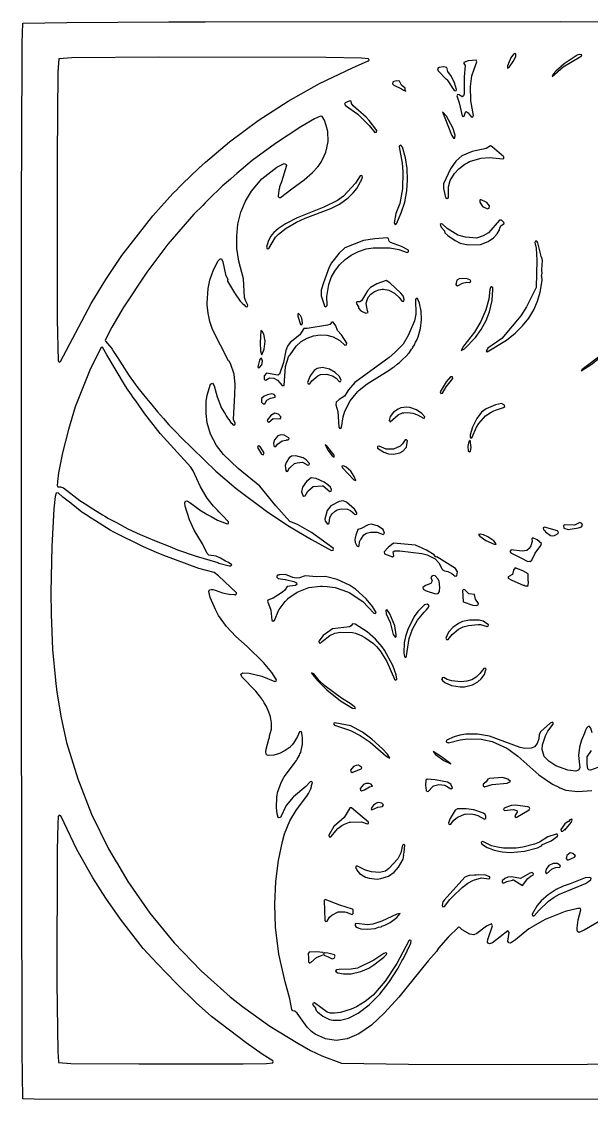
# Model space of a CAD drawing. Header units: millimetres. Extents: x 0 to 300, y 0 to 300.
# Drawn here: x 0.4 to 158.6, y 0.4 to 299.7 of the extents above; entities that cross this region are included whole.
import ezdxf

# ---------------------------------------------------------------- set-up
doc = ezdxf.new("R2010")
doc.units = ezdxf.units.MM
doc.layers.add('CUT', color=7, linetype='CONTINUOUS')

msp = doc.modelspace()

# ---------------------------------------------------------------- linework, layer by layer
at = {"layer": 'CUT'}
for points in [[(247.7304, 0.3552), (3.815, 0.4736), (0.7369, 0.5342), (0.6806, 0.6019), (0.5327, 13.558), (0.3552, 115.8889), (0.3552, 247.7286), (0.4955, 289.6119), (0.5619, 293.7318), (0.7379, 299.2527), (12.8946, 299.4795), (41.2768, 299.5821), (48.7066, 299.609), (48.7199, 299.609), (51.3177, 299.6184), (149.9997, 299.704), (252.3758, 299.6152)], [(161.8021, 50.4652), (156.5762, 47.3776), (155.0867, 46.6777), (155.0841, 46.6779), (155.0837, 46.678), (155.0831, 46.678), (155.081, 46.6782), (154.6849, 46.9992), (154.6823, 47.0146), (154.6782, 47.039), (154.6646, 47.1193), (154.6386, 47.2738), (154.585, 48.034), (154.8862, 50.2752), (155.603, 53.0209), (155.497, 53.3376), (155.223, 53.457), (155.0578, 53.4176), (155.0392, 53.4249), (154.7984, 53.3556), (151.2666, 52.5115), (145.7299, 50.3599), (145.1096, 50.0005), (142.2686, 48.3638), (142.2248, 48.3289), (141.1409, 47.7009), (137.4597, 44.6752), (136.069, 43.778), (135.5882, 43.8394), (135.3806, 44.2709), (135.7656, 46.7614), (135.3695, 47.1529), (131.0625, 43.843), (130.2844, 43.5392), (129.8505, 43.7106), (129.7241, 44.0434), (129.8443, 44.757), (131.0552, 48.5908), (130.7987, 49.0863), (129.4254, 48.522), (126.7784, 46.4829), (125.9172, 46.0529), (124.8517, 46.2164), (122.6607, 47.4164), (121.9993, 48.1416), (121.6693, 48.1689), (118.783, 45.4117), (116.1244, 42.4038), (115.5936, 41.4847), (113.1988, 38.8823), (105.1329, 28.7128), (101.1474, 24.373), (97.4693, 20.9896), (93.9858, 18.5841), (90.7546, 17.1776), (87.6792, 16.6935), (84.7435, 17.1675), (81.8497, 18.5278), (80.832, 19.269), (79.6707, 20.4307), (76.8412, 24.2927), (76.2056, 24.8844), (75.6791, 24.9895), (75.4005, 25.3446), (74.8575, 28.3328), (73.5257, 33.0093), (71.7776, 40.712), (70.8552, 48.2405), (70.6481, 54.6302), (70.9144, 60.92), (71.6558, 66.71), (72.7593, 71.9575), (73.386, 74.1325), (74.824, 77.7479), (76.7168, 80.8236), (79.8009, 84.9783), (79.8548, 85.0809), (80.0209, 85.3044), (80.1973, 85.7335), (80.6466, 86.5892), (80.81, 87.2235), (80.8401, 87.2969), (80.8807, 87.498), (81.0963, 88.3353), (80.864, 88.6209), (80.4668, 88.5625), (79.2756, 87.2975), (75.8548, 84.3779), (75.8409, 84.3614), (75.6679, 84.219), (75.3142, 83.7341), (73.8334, 81.9706), (72.2073, 78.6915), (71.8617, 78.5212), (71.5705, 78.6984), (71.2736, 79.6358), (71.1215, 81.3413), (71.2398, 84.4196), (71.5191, 85.9069), (72.4963, 88.5421), (73.1911, 89.7965), (73.2776, 89.9355), (73.2847, 89.947), (73.2854, 89.9481), (73.2854, 89.9482), (76.6718, 94.4901), (76.853, 94.8302), (76.9069, 94.9003), (77.5389, 95.9998), (77.6437, 96.3141), (77.8451, 96.6923), (77.9774, 97.3155), (78.0163, 97.432), (78.0532, 97.6726), (78.3442, 99.0431), (78.3069, 99.8295), (78.3404, 100.85), (78.2328, 101.3932), (78.2015, 102.0559), (77.9772, 102.5234), (77.4935, 102.4695), (76.9571, 101.1457), (75.8921, 99.3353), (75.4459, 98.8183), (75.3471, 98.7039), (75.2358, 98.5748), (75.044, 98.3527), (74.9254, 98.2258), (74.7182, 98.0654), (74.7084, 98.0578), (74.7008, 98.0519), (74.6749, 98.0319), (73.5566, 97.2368), (71.9548, 96.4475), (70.3944, 95.9352), (68.7931, 95.8368), (68.3425, 96.081), (68.1618, 96.7672), (68.2525, 97.6123), (68.9649, 100.3653), (69.1435, 100.8867), (69.2101, 101.3131), (69.7043, 103.2227), (69.7876, 104.9626), (69.4969, 106.6271), (69.2959, 107.1295), (69.2878, 107.192), (68.9901, 107.8941), (68.3397, 109.52), (67.7106, 110.5456), (67.3885, 111.0861), (67.3777, 111.0884), (67.0818, 111.5708), (65.3957, 113.7012), (61.5362, 117.7661), (61.2109, 118.4604), (61.803, 118.8051), (63.5331, 118.7719), (63.577, 118.7625), (67.0827, 117.9065), (70.6506, 116.4116), (71.029, 116.5311), (71.1062, 116.9202), (69.7965, 118.8931), (67.5004, 121.6588), (62.9988, 126.1014), (59.8117, 128.9032), (57.2189, 131.7371), (55.0612, 134.7816), (54.1512, 136.4178), (52.7268, 139.7416), (52.357, 141.4656), (52.5441, 141.9195), (53.006, 142.0192), (53.4617, 141.949), (54.09, 141.7753), (56.1636, 141.0603), (58.0305, 140.646), (59.529, 140.5422), (59.5488, 140.5399), (59.5497, 140.5407), (59.7488, 140.5269), (60.0279, 140.7579), (60.0149, 141.0862), (55.0478, 145.8005), (53.8082, 146.6987), (49.5898, 147.792), (39.8558, 151.4355), (37.7943, 152.2694), (34.181, 153.8085), (25.9975, 157.9139), (24.9351, 158.4951), (20.8569, 161.0344), (19.6753, 161.7936), (19.1896, 162.1057), (18.7485, 162.3891), (17.1123, 163.4406), (17.0706, 163.472), (14.1135, 165.8372), (14.09, 165.856), (14.0094, 165.9205), (11.8582, 167.6411), (10.4944, 168.7964), (10.0062, 168.6944), (9.7186, 167.7796), (9.3564, 164.4178), (8.7655, 153.9546), (8.4994, 141.242), (8.5291, 135.1112), (8.9426, 125.3348), (9.793, 116.8102), (9.7986, 116.7431), (9.8013, 116.7266), (10.1261, 113.4714), (11.3087, 106.3482), (12.8698, 99.485), (15.9418, 89.3804), (19.8117, 79.5399), (24.4798, 69.994), (26.6465, 66.3154), (26.6545, 66.2998), (26.6677, 66.2794), (29.8735, 60.8365), (35.9915, 52.0901), (42.7604, 43.8157), (50.2076, 36.0745), (58.2458, 28.8944), (61.6964, 26.1814), (69.3229, 20.7429), (77.0249, 15.9624), (80.5834, 13.976), (83.712, 12.4421), (89.1957, 10.4014), (107.7353, 10.1272), (135.4681, 10.0976), (179.5346, 10.2752)], [(158.7272, 102.1859), (158.4061, 103.4204), (157.9328, 104.0368), (157.6135, 103.969), (157.1794, 103.4268), (157.0018, 103.0018), (156.9333, 102.9015), (156.634, 102.1219), (155.8216, 100.1783), (155.6678, 99.6048), (155.6159, 99.4694), (155.5706, 99.2421), (155.2944, 98.2121), (154.9761, 95.8743), (155.3255, 92.4224), (154.9863, 91.7982), (154.2084, 91.5434), (152.0301, 91.7628), (148.7091, 93.0378), (146.7805, 94.2914), (145.4853, 95.6113), (145.482, 95.616), (145.0698, 96.9357), (144.8824, 97.5669), (144.8824, 97.5766), (144.9738, 98.825), (145.769, 101.3387), (146.4912, 102.6276), (147.9805, 104.5809), (147.9758, 104.9132), (147.7163, 105.1209), (147.0747, 104.8126), (144.5374, 102.5074), (144.0589, 101.749), (143.9261, 100.481), (143.5121, 99.2385), (142.7305, 98.3073), (141.8722, 97.869), (140.0611, 97.8437), (138.8113, 98.0932), (130.3086, 101.2235), (126.9737, 101.812), (123.7068, 101.7863), (122.0608, 101.4954), (120.4475, 101.0762), (118.3239, 100.1659), (118.2109, 99.7155), (118.571, 99.4751), (118.7654, 99.524), (118.9232, 99.4188), (122.0901, 100.2179), (124.221, 100.5435), (127.9503, 100.4547), (130.9691, 99.8035), (135.1151, 97.9023), (135.6543, 97.5729), (138.1543, 95.6672), (143.9838, 90.4893), (147.7799, 87.8744), (149.4841, 87.1239), (149.7928, 86.8697), (151.4798, 86.2481), (154.7947, 85.8634), (158.6423, 86.1297)], [(160.3468, 92.5785), (158.3122, 91.8414), (157.8002, 91.8954), (157.5807, 92.1735), (157.4249, 93.4309), (157.4169, 93.6721), (157.4084, 93.9253), (157.3906, 94.4619), (157.3714, 95.0382), (157.4192, 95.5478), (158.6293, 97.2867)]]:
    msp.add_lwpolyline(points, dxfattribs=at)
for points in [[(137.5989, 290.6744), (137.2733, 290.8224), (136.9181, 290.6448), (136.2078, 289.6385), (135.2311, 287.4484), (135.2311, 286.7676), (135.7935, 287.0932), (136.7997, 288.573), (137.5397, 289.9937)], [(154.6467, 290.3785), (151.0063, 287.9515), (148.6681, 285.9093), (147.9282, 285.0806), (147.6618, 284.4887), (150.6807, 287.0932), (155.2091, 289.7865), (155.801, 290.2305), (155.8602, 290.4968), (155.3275, 290.5856)], [(36.7711, 245.7529), (42.3776, 251.9102), (43.629, 253.1872), (43.7174, 253.2773), (43.8455, 253.408), (44.9407, 254.5256), (49.6688, 259.0946), (49.9247, 259.3263), (50.1029, 259.4877), (50.509, 259.8554), (51.3803, 260.6443), (58.0404, 266.2809), (66.0139, 272.208), (74.3715, 277.601), (83.0921, 282.4786), (92.1909, 286.8659), (96.6109, 288.761), (96.8119, 289.0215), (96.7174, 289.3718), (94.7294, 289.577), (84.7949, 289.6952), (38.4805, 289.8136), (14.3103, 289.6065), (10.6735, 289.3534), (10.3935, 285.7782), (10.216, 262.1714), (10.2161, 262.0705), (10.216, 262.053), (10.2375, 245.7211), (10.2752, 216.9526), (10.4984, 205.4542), (10.7788, 205.1324), (11.2082, 205.2911), (19.6834, 221.4089), (23.7725, 228.1051), (28.2116, 234.7046)], [(123.2288, 273.4739), (123.5621, 274.5226), (123.8253, 274.6933), (124.3541, 274.3513), (125.2073, 273.2321), (125.6705, 273.215), (125.8376, 273.5784), (125.0771, 277.7296), (125.0186, 281.6384), (125.3929, 284.5853), (126.0012, 286.4782), (126.7625, 288.5358), (126.5467, 288.9685), (124.3603, 288.7535), (123.1638, 288.3489), (123.1483, 288.0206), (123.5132, 287.4689), (123.2178, 284.3747), (123.188, 279.6009), (123.0293, 279.0389), (122.6521, 278.8357), (121.8434, 279.3748), (121.3899, 279.4569), (121.1756, 279.049), (121.8812, 277.1325), (122.637, 273.5652), (122.9115, 273.3809)], [(119.7092, 284.4373), (118.6817, 285.8659), (118.3883, 286.9779), (117.5253, 287.1191), (116.3342, 286.9045), (116.3186, 286.9156), (116.0227, 286.886), (115.7859, 286.5604), (116.0523, 285.9981), (118.272, 283.7487), (118.3035, 283.732), (118.5364, 283.4791), (120.4681, 280.5211), (120.989, 280.4623), (121.1394, 280.8691), (120.5535, 282.6884)], [(106.3756, 280.6375), (106.4885, 280.6631), (107.0252, 280.4043), (106.715, 280.7144), (106.853, 280.7457), (106.8701, 281.2049), (105.8188, 282.0279), (105.2433, 283.1647), (104.5433, 283.2727), (103.6629, 283.1028), (103.5126, 282.9395), (103.3848, 282.8608), (103.3256, 282.4465), (103.7103, 282.0025), (105.8222, 280.9843)], [(98.9342, 268.9404), (98.9776, 269.4264), (96.8987, 272.2089), (95.9999, 273.195), (92.4404, 276.2535), (91.9753, 276.9181), (91.8443, 277.6184), (91.4585, 277.7004), (90.2034, 277.1229), (90.0412, 276.7628), (90.2661, 276.4165), (93.7061, 273.9534), (96.8729, 270.8458), (98.3902, 268.9234)], [(30.2204, 201.316), (32.6417, 198.0094), (35.0584, 195.0309), (35.4973, 194.4482), (36.1103, 193.7345), (38.0991, 191.2834), (39.7647, 189.4802), (41.2756, 187.7213), (43.3778, 185.5426), (43.4097, 185.5342), (44.5526, 184.2968), (54.3024, 174.872), (59.9553, 169.9888), (68.7, 163.4602), (74.782, 159.4448), (80.8116, 155.8387), (86.399, 152.8059), (86.8528, 152.8678), (86.9725, 153.1361), (86.8441, 153.4382), (80.8442, 157.8096), (76.9538, 160.0361), (74.8577, 160.8867), (70.9736, 165.2146), (66.5442, 170.7089), (60.4772, 175.5931), (56.4428, 179.4494), (54.5145, 182.0106), (52.8104, 185.1574), (51.8478, 188.2426), (51.6197, 190.8438), (51.6197, 194.1587), (51.8564, 195.9049), (52.825, 198.9558), (53.3673, 199.2424), (53.8559, 198.53), (54.638, 195.5043), (55.8703, 192.3738), (56.8488, 190.7897), (56.8441, 190.7658), (57.185, 190.2455), (57.6987, 189.4137), (57.8684, 189.2023), (58.5433, 188.1723), (58.7189, 188.1426), (58.9053, 187.9104), (59.2881, 187.6586), (59.6423, 187.8529), (59.6805, 188.1513), (59.2246, 189.1425), (59.5484, 196.0919), (59.5812, 196.1121), (59.6996, 198.9238), (59.3445, 201.7355), (58.3974, 204.7544), (58.0126, 205.3463), (57.8208, 205.4592), (53.3256, 214.1918), (52.5962, 216.4417), (52.1204, 218.7122), (51.8837, 220.9877), (51.9008, 221.28), (51.9155, 221.2911), (51.9154, 221.5304), (52.1501, 225.5443), (52.6076, 227.8565), (53.2308, 229.7711), (53.5336, 230.492), (54.8162, 233.1313), (55.476, 233.8489), (55.8711, 233.7916), (56.2605, 232.929), (57.0038, 229.4888), (57.6626, 228.0622), (57.5686, 228.1064), (57.5095, 227.6329), (59.4333, 224.4068), (61.0907, 222.0686), (61.7418, 221.3287), (62.1266, 221.0327), (62.1355, 221.0651), (62.5295, 220.5752), (62.8267, 220.4334), (63.1005, 220.5424), (63.1946, 220.9601), (62.4966, 222.1932), (62.2493, 223.1088), (61.9815, 228.2551), (60.6546, 233.1605), (60.1409, 236.6983), (60.0821, 240.1072), (60.4368, 243.4761), (61.2547, 246.7798), (62.5147, 249.8298), (64.1586, 252.6323), (67.0943, 256.042), (71.2602, 259.3081), (73.294, 260.2498), (73.7803, 260.0191), (73.9047, 259.6954), (72.4815, 255.1566), (72.0056, 253.7626), (71.9708, 253.5279), (71.7754, 252.9048), (71.5825, 251.1904), (71.6185, 251.1575), (71.6101, 251.1006), (71.8387, 250.8066), (72.2098, 250.839), (75.3756, 253.2695), (78.8459, 255.7737), (81.1704, 257.7465), (82.6023, 259.3224), (82.9614, 259.8544), (82.9872, 259.8824), (83.0399, 259.9708), (83.5323, 260.7004), (83.7449, 261.1539), (84.0963, 261.7435), (84.3388, 262.4206), (84.8275, 263.4631), (85.0149, 264.3083), (85.0706, 264.4639), (85.0974, 264.6805), (85.477, 266.3925), (85.3629, 269.1848), (84.9568, 270.8819), (84.4191, 272.3154), (83.7743, 273.3472), (83.371, 273.4397), (81.6808, 272.6769), (77.8893, 270.4561), (70.8245, 265.8445), (64.3635, 261.0946), (60.093, 257.4605), (58.5013, 256.1209), (58.3319, 255.9619), (56.03, 254.0031), (52.2887, 250.2901), (51.2989, 249.3612), (50.6493, 248.6632), (48.1379, 246.1709), (40.9557, 237.8665), (35.1599, 230.0607), (28.5296, 220.1738), (25.3991, 214.8277), (23.5785, 211.2563), (23.6597, 210.9342), (25.3288, 208.9634), (25.4943, 208.7045), (25.8752, 208.055), (26.9518, 206.426)], [(118.3016, 273.3898), (117.2361, 274.6625), (119.6927, 268.2103), (120.255, 267.3224), (120.6398, 267.2928), (120.7582, 268.1215), (120.0775, 270.1637)], [(107.5247, 255.776), (107.404, 258.8608), (106.9033, 261.8512), (106.0774, 264.7896), (105.6197, 265.3466), (105.3069, 265.2329), (105.1941, 264.9572), (106.0213, 260.3466), (106.199, 257.933), (106.0808, 253.2024), (105.367, 249.2007), (104.2317, 246.4367), (103.7747, 243.8029), (104.0309, 243.3884), (104.4697, 243.5176), (105.7842, 246.5401), (106.7254, 249.5623), (107.292, 252.66)], [(121.7402, 258.8037), (123.0476, 259.8342), (123.4368, 260.0642), (123.6234, 260.1745), (123.9722, 260.3805), (124.278, 260.5612), (124.7332, 260.8235), (124.9501, 260.8898), (127.9656, 261.733), (130.2384, 261.9356), (130.2574, 261.9368), (133.9414, 261.5448), (134.265, 261.7716), (134.2237, 262.1647), (131.0291, 264.9509), (130.5546, 265.1762), (129.3167, 264.4891), (125.4922, 263.6283), (122.5406, 262.4253), (120.9491, 260.9434), (119.4051, 258.8473), (117.4973, 254.6475), (117.5302, 253.37), (118.0901, 250.8199), (118.48, 250.5591), (118.8378, 250.8625), (118.9232, 253.83), (119.339, 255.5684), (120.5495, 257.4955)], [(71.689, 240.6576), (73.7878, 242.313), (76.6883, 244), (79.0856, 245.0951), (86.1889, 247.818), (88.6159, 249.0315), (90.9836, 250.7777), (92.3747, 252.1096), (93.4106, 253.3822), (94.4169, 255.2172), (94.4156, 255.2164), (94.5957, 255.5147), (95.0176, 256.4924), (94.9433, 256.8176), (94.6445, 256.9659), (94.3667, 256.8565), (93.0513, 254.8274), (89.693, 251.2331), (88.0293, 249.9867), (84.3135, 248.1265), (76.824, 245.1951), (73.5842, 243.5026), (71.654, 242.1966), (70.3709, 241.1429), (69.4774, 240.0262), (68.7824, 238.5871), (68.3244, 237.0226), (68.5079, 236.6276), (68.9724, 236.6743), (70.8927, 239.7938), (70.982, 239.8907), (71.0513, 239.966), (71.1763, 240.1017), (71.6803, 240.6489)], [(127.5359, 250.0674), (127.5655, 249.5346), (128.335, 248.3212), (129.7557, 247.6996), (130.17, 247.9068), (130.2884, 248.4987), (129.5189, 249.4458), (127.7727, 250.3042)], [(117.8577, 241.0699), (118.6568, 240.2708), (120.699, 238.8797), (122.1196, 238.1694), (124.369, 237.6958), (127.7727, 237.755), (129.9333, 238.5837), (131.3835, 239.6492), (132.3602, 240.7739), (133.0409, 241.869), (133.1169, 242.4463), (133.5418, 243.102), (134.2156, 243.5337), (134.3473, 243.8459), (133.6089, 244.5007), (132.999, 244.5092), (130.0188, 241.0423), (128.4971, 240.1629), (126.6934, 239.5875), (123.6108, 239.7954), (121.4573, 240.3394), (118.4919, 242.1906), (117.2089, 243.4522), (116.8589, 243.5607), (116.5737, 243.3307), (116.8611, 242.5734), (117.7944, 241.5394), (117.7393, 241.4843)], [(87.3136, 230.415), (88.6159, 232.102), (90.1549, 233.5819), (91.9011, 234.8249), (93.8545, 235.8312), (95.9855, 236.5712), (97.9389, 236.8671), (102.556, 236.8967), (105.1375, 236.4222), (107.422, 235.5876), (107.8116, 235.7615), (107.8079, 236.1882), (105.8342, 237.2292), (102.8066, 238.3433), (102.4018, 238.7205), (102.1833, 239.4974), (101.8767, 239.6467), (98.4234, 239.3797), (95.2482, 238.8782), (90.1285, 236.8819), (88.5589, 235.3884), (86.391, 232.6626), (85.766, 231.523), (84.1911, 227.133), (83.5556, 225.0779), (83.4957, 223.5301), (84.4711, 220.714), (84.8606, 220.5169), (85.1884, 220.8051), (85.0747, 223.3447), (85.6266, 226.6562), (86.3073, 228.6096)], [(137.3917, 213.1599), (139.4339, 215.1725), (141.1505, 217.3331), (142.5416, 219.6121), (143.6071, 222.0094), (144.3766, 224.5844), (144.9093, 227.8104), (144.8205, 228.9647), (144.7434, 228.9717), (144.8467, 229.8171), (144.7923, 230.6912), (144.8205, 230.711), (144.9389, 233.3747), (144.8205, 234.1442), (144.5659, 234.3224), (144.5267, 234.9516), (143.7072, 238.2691), (143.4168, 238.7318), (143.0478, 238.7081), (142.8649, 238.3867), (143.1954, 236.7562), (143.3726, 233.4728), (143.2281, 225.8141), (140.5398, 220.4374), (138.994, 217.9577), (133.6805, 211.7278), (129.7691, 208.9874), (129.7559, 208.7614), (129.6077, 208.6612), (129.3117, 208.1285), (129.6373, 208.0101), (134.9943, 211.2361)], [(95.9263, 218.7242), (96.5479, 218.9314), (96.3111, 219.6713), (96.2798, 219.7065), (96.0157, 221.4546), (96.537, 223.153), (97.321, 224.0205), (98.3616, 224.7191), (99.5152, 225.1925), (100.4302, 225.3417), (100.8564, 225.3518), (102.3004, 225.0777), (103.8748, 224.2332), (105.1871, 223.0492), (106.0284, 221.9339), (106.4874, 222.038), (106.5776, 222.5557), (106.3169, 223.5082), (105.6414, 224.2798), (102.5877, 227.0967), (101.5331, 227.7895), (98.9885, 226.8273), (97.2131, 225.8178), (96.3777, 224.8976), (94.6898, 222.105), (94.3099, 221.8331), (93.4169, 221.842), (93.2526, 221.4714), (93.8689, 220.4728), (93.8545, 220.0856), (94.5353, 219.3753)], [(123.984, 227.3454), (124.7345, 227.2267), (124.9923, 227.378), (125.0597, 227.7051), (124.8489, 227.9642), (123.8807, 228.3128), (121.8076, 228.2453), (121.1971, 227.8477), (120.9208, 226.7206), (121.0665, 226.382), (121.3922, 226.3064), (121.7142, 226.5314), (122.7412, 227.0705), (123.9547, 227.3073)], [(129.3117, 216.682), (130.2884, 219.0793), (130.9691, 222.2758), (131.2355, 225.3243), (131.1467, 225.7387), (130.8508, 226.005), (130.5252, 225.857), (130.318, 225.3243), (130.0516, 222.631), (129.2821, 219.6417), (127.8615, 216.4452), (126.056, 213.4263), (123.0076, 209.5195), (122.4452, 208.3652), (123.3035, 208.7796), (126.352, 211.9465), (127.9503, 214.2254)], [(93.2204, 196.4546), (93.6947, 196.9281), (93.7748, 197.008), (93.7924, 197.0255), (94.0575, 197.2902), (96.2701, 199.1182), (102.4538, 202.8961), (103.4499, 203.6463), (103.7769, 203.8477), (104.604, 204.5156), (105.2973, 205.0377), (105.4731, 205.2173), (105.7717, 205.4583), (107.4686, 207.1809), (107.704, 207.4954), (108.023, 207.8212), (108.6188, 208.7177), (108.8464, 209.0217), (108.9857, 209.2698), (109.4017, 209.8956), (109.7448, 210.6209), (109.9406, 210.9694), (110.0465, 211.2586), (110.4776, 212.1697), (111.1391, 214.4749), (111.4309, 216.839), (111.3383, 219.2336), (110.8766, 221.5062), (110.2993, 222.7643), (109.9318, 222.7731), (109.7206, 222.4721), (109.7803, 218.4543), (109.4386, 216.5712), (107.7196, 212.5114), (106.2539, 210.1446), (104.0115, 207.7779), (102.4399, 206.413), (92.9178, 199.4644), (91.1097, 197.4574), (90.0306, 195.6912), (88.4908, 194.7268), (87.7411, 193.9663), (87.6207, 193.2231), (88.203, 191.453), (88.4171, 187.0368), (88.7239, 186.734), (89.1415, 186.9321), (89.6522, 189.9329), (90.1457, 191.4724), (91.5883, 194.3776)], [(77.2506, 218.665), (77.0435, 218.4874), (77.0139, 217.9251), (77.7834, 215.5869), (78.1977, 215.4685), (78.3753, 216.0604), (78.1385, 217.3331), (77.813, 218.1026)], [(73.2362, 198.6678), (73.6717, 203.9117), (74.4946, 206.5474), (74.711, 206.9469), (74.9125, 207.1222), (76.5995, 209.5491), (77.9906, 210.8218), (79.6184, 211.7985), (81.3942, 212.42), (83.2292, 212.716), (85.0642, 212.5976), (86.8401, 212.1241), (88.7067, 211.1256), (90.1443, 209.8706), (90.5691, 209.9459), (90.6638, 210.3668), (89.221, 212.6919), (88.0225, 213.8804), (87.568, 215.1673), (86.8358, 216.2592), (86.5036, 216.2208), (85.9192, 215.5603), (85.3077, 215.3506), (79.6321, 214.4342), (78.6832, 214.4785), (77.5782, 212.747), (74.9606, 210.5718), (74.2284, 209.5766), (73.7183, 208.3475), (73.046, 204.9775), (72.0104, 201.7391), (71.516, 201.498), (68.3456, 202.0386), (67.7391, 201.3308), (67.6786, 200.3101), (68.1517, 200.0972), (69.1944, 200.7911), (70.4318, 200.6673), (71.4209, 200.078), (72.7494, 198.6391)], [(67.5724, 212.864), (67.2469, 213.5151), (66.7733, 213.9295), (66.5957, 210.5258), (66.7141, 208.2764), (66.9509, 207.211), (67.0989, 207.1518), (67.7204, 208.7204), (67.9572, 210.9402)], [(19.4378, 164.8305), (22.789, 162.7249), (23.4882, 162.3448), (24.5138, 161.7015), (26.7362, 160.5793), (29.8926, 158.8636), (33.311, 157.2595), (33.7029, 157.0616), (37.2556, 155.6214), (41.9794, 153.6912), (42.2118, 153.6121), (43.6924, 153.0118), (48.8382, 151.2666), (54.8427, 149.4753), (55.1417, 149.2601), (58.0126, 148.5497), (58.4862, 148.5793), (58.6933, 148.8161), (57.8054, 149.4969), (56.9586, 149.852), (55.6282, 150.6766), (54.3449, 151.2557), (52.3788, 151.5192), (51.8914, 151.953), (50.6047, 154.6686), (48.3194, 158.4996), (46.9913, 161.3329), (45.7652, 165.1537), (45.7283, 166.0253), (45.8982, 166.491), (46.2479, 166.6011), (47.1017, 166.1673), (50.1828, 163.868), (51.3364, 163.21), (51.8838, 162.8135), (52.9742, 162.2758), (54.7502, 161.2628), (57.4322, 160.1684), (57.8307, 160.3352), (57.8496, 160.7345), (56.0944, 162.5008), (55.0933, 163.5673), (54.7059, 163.98), (54.5243, 164.1735), (53.5952, 165.1633), (51.8852, 167.3519), (49.9888, 170.4927), (47.9788, 174.9248), (47.3292, 175.9295), (38.8272, 185.3153), (34.6072, 190.7439), (32.0512, 194.3712), (31.3712, 195.3363), (30.8996, 196.0056), (30.3958, 196.7206), (29.5308, 198.0105), (29.4804, 198.0948), (29.3306, 198.345), (29.2458, 198.4868), (24.0511, 207.1689), (22.8527, 209.2508), (22.4661, 209.1753), (21.9612, 208.3962), (19.286, 202.9268), (15.2641, 192.7234), (13.3769, 186.4426), (11.7221, 179.9721), (10.6008, 174.3387), (10.3294, 171.9447), (10.3045, 171.812), (10.3135, 171.8044), (10.2076, 170.8702), (10.4593, 170.5063), (11.1342, 170.5041), (11.9742, 170.1702), (16.5321, 166.7082), (18.7349, 165.3265)], [(158.5239, 204.4584), (160.6845, 206.2639), (162.0164, 207.6549), (155.949, 203.0674), (155.7418, 202.6826)], [(66.7141, 206.1455), (66.4477, 205.6423), (65.9446, 203.8073), (66.0926, 203.5409), (66.4181, 203.6001), (67.0397, 204.3992), (67.2173, 205.3759), (66.9509, 206.2047)], [(83.4526, 201.7065), (85.1234, 201.7651), (86.9001, 201.2439), (87.6663, 200.6726), (88.5119, 199.6994), (88.9137, 199.7376), (89.0701, 200.0731), (88.59, 201.1699), (87.4401, 202.2574), (85.808, 203.211), (83.9259, 203.6534), (82.39, 203.3377), (81.587, 202.8136), (80.4399, 201.3054), (79.7756, 199.46), (79.9443, 199.099), (80.3421, 199.0753), (80.9253, 199.9607), (82.6077, 201.2916), (83.3843, 201.6799)], [(119.4843, 201.0686), (118.2035, 199.6562), (116.549, 196.8692), (116.7096, 196.3981), (117.2021, 196.4695), (118.2565, 198.2267), (120.0574, 200.5607), (119.982, 201.0529)], [(70.7985, 195.7273), (70.4433, 196.1713), (69.8514, 196.3489), (68.6083, 196.0825), (67.6908, 195.6385), (66.9509, 195.017), (67.0101, 193.9811), (67.4244, 193.5667), (67.898, 193.5372), (68.4603, 194.5139), (69.4666, 195.1354), (70.7393, 195.3722)], [(107.4987, 191.1102), (108.9786, 190.9326), (110.3105, 190.4887), (111.9383, 189.6008), (112.2343, 189.5712), (112.3231, 189.9263), (111.5239, 190.8734), (109.9553, 191.8501), (108.1499, 192.5309), (107.3508, 192.6196), (105.6045, 192.3829), (104.8646, 192.0869), (103.5919, 191.2286), (102.7336, 190.0151), (102.4081, 188.92), (102.6448, 188.5057), (104.9534, 190.4591), (106.1452, 191.0114), (106.4998, 191.0436)], [(131.113, 191.407), (131.4621, 191.5574), (131.9072, 191.7493), (132.5007, 192.0051), (134.1656, 192.5309), (134.5504, 192.8268), (134.432, 193.1524), (133.5737, 193.5963), (131.9458, 193.2412), (129.3413, 192.1461), (128.0094, 191.199), (126.7072, 189.4232), (125.5529, 187.0258), (124.9018, 184.9244), (124.8722, 184.2733), (125.1089, 184.0365), (125.4937, 184.2733), (126.6184, 187.085), (127.2695, 188.1209), (129.1341, 190.2223), (130.7214, 191.2382)], [(71.7297, 190.6368), (70.6626, 190.9234), (69.5396, 190.292), (68.5643, 189.01), (68.6338, 188.6157), (69.0143, 188.4911), (70.2099, 189.4662), (72.1319, 189.4176), (72.4423, 189.8752)], [(73.9325, 183.5797), (74.4082, 183.5782), (74.6154, 183.7945), (74.5903, 184.1282), (73.2282, 184.8446), (72.3056, 184.9454), (71.5209, 184.6914), (70.5784, 183.5657), (70.3308, 182.5746), (70.3972, 181.9154), (70.5964, 181.6909), (70.9316, 181.6893), (71.4311, 182.3087), (72.7223, 183.2374), (73.8174, 183.4742)], [(102.2601, 179.6858), (103.6511, 179.5674), (105.3974, 179.9225), (106.1669, 180.3961), (107.2324, 181.5208), (107.3051, 182.2482), (107.3185, 182.2712), (107.4552, 183.2647), (107.2523, 183.5237), (106.8894, 183.5184), (106.1557, 182.4297), (105.4317, 181.7661), (103.6076, 180.9613), (101.5977, 180.9309), (99.6669, 181.7694), (99.1944, 181.6436), (99.1936, 181.1846), (100.6525, 180.2666), (100.6741, 180.2619), (100.9578, 180.0705)], [(124.3394, 180.4553), (124.6946, 180.1889), (124.9906, 180.3665), (125.1385, 181.4024), (124.8722, 183.4446), (124.517, 183.119), (124.2506, 181.8167)], [(66.5052, 181.8149), (66.0132, 181.8398), (65.8796, 181.3847), (66.9982, 179.5181), (67.4488, 179.3936), (67.6669, 179.9034)], [(85.4194, 180.6625), (86.6033, 179.0642), (87.136, 178.7091), (87.136, 179.301), (84.9754, 181.9647), (84.6499, 182.1423)], [(76.8363, 177.1996), (78.3161, 177.318), (78.3324, 177.3254), (79.8569, 176.4843), (80.204, 176.6106), (80.2895, 176.9699), (79.3629, 177.9902), (78.4917, 178.5294), (76.4806, 179.0682), (75.3027, 178.9763), (74.6057, 178.5087), (73.7781, 177.2377), (73.551, 176.4086), (73.6779, 174.9961), (73.9423, 174.7482), (74.2964, 174.8254), (74.6797, 175.7003), (74.7941, 175.7494), (76.0964, 176.9332)], [(89.711, 176.2821), (89.2966, 176.2525), (89.415, 175.779), (92.6115, 172.4049), (93.1442, 172.2569), (92.7299, 173.352), (91.7236, 174.8615), (90.4805, 175.9565)], [(84.0837, 170.7429), (85.9472, 169.1836), (86.3222, 169.3082), (86.3974, 169.721), (86.0817, 170.3506), (85.4258, 171.0365), (84.355, 171.7564), (82.1075, 172.8333), (80.7612, 172.9753), (79.4855, 171.9467), (78.3293, 170.3869), (78.0848, 169.1458), (78.4862, 168.0424), (78.7385, 167.8839), (79.059, 167.9737), (79.8173, 169.2425), (81.335, 170.5403), (83.8187, 170.7943)], [(87.3985, 163.7591), (87.9647, 164.1178), (89.0598, 164.4137), (90.8597, 164.3214), (91.6811, 163.9144), (92.9848, 162.7684), (93.4082, 162.8797), (93.4683, 163.3014), (92.7776, 164.3062), (90.5211, 166.2549), (89.6641, 166.577), (88.5436, 166.4268), (86.2591, 165.1888), (85.2426, 163.8801), (84.539, 161.4845), (84.6752, 160.9341), (85.1822, 160.2613), (85.5002, 160.1634), (85.7959, 160.3803), (85.9525, 161.934), (86.302, 162.574), (86.6253, 162.9835)], [(95.4232, 157.1625), (96.1631, 157.6656), (97.199, 157.932), (99.0641, 157.8629), (100.7585, 157.2288), (101.0724, 157.6435), (100.7058, 158.6054), (99.1652, 159.6302), (97.4131, 160.1457), (96.5474, 159.9484), (94.6638, 158.9013), (93.7129, 158.6068), (93.1326, 157.0759), (92.9106, 155.8655), (92.9925, 155.0032), (93.4776, 154.078), (93.7918, 153.9596), (94.0812, 154.1296), (94.2118, 155.2214), (94.4249, 155.7999), (94.5353, 155.8306)], [(147.6914, 156.8369), (148.2834, 156.9849), (149.2897, 157.5472), (149.4081, 157.932), (149.1974, 158.0778), (149.112, 158.3009), (145.5763, 159.2743), (145.1644, 159.0683), (145.2114, 158.6414), (145.5571, 158.4029), (145.8268, 157.9616), (147.1587, 156.9553)], [(155.8602, 160.2702), (155.3275, 160.5957), (153.8772, 159.8854), (151.2135, 159.915), (150.8287, 159.7078), (150.8583, 159.0271), (152.131, 158.6423), (154.9723, 159.0863), (155.801, 159.3822), (156.1266, 159.8558)], [(128.6014, 157.1625), (127.6543, 157.3696), (127.2399, 157.2513), (127.5359, 156.8073), (129.2821, 155.6234), (131.5315, 154.5283), (132.0346, 154.4987), (132.0938, 154.6467), (131.5019, 155.4754), (129.8149, 156.6001)], [(141.2919, 149.8112), (141.5776, 149.7309), (142.0146, 150.1516), (142.9167, 152.0777), (144.4843, 154.2112), (144.6633, 154.7383), (143.5023, 155.7366), (142.3333, 156.3178), (142.0314, 156.0492), (142.0961, 155.3446), (141.7578, 154.1203), (141.2827, 153.3302), (140.6319, 152.7775), (139.294, 152.602), (136.2574, 152.9553), (135.906, 152.57), (136.2147, 152.1531), (139.9171, 150.2892), (139.9421, 150.2467), (140.9463, 149.7761)], [(109.7575, 154.2928), (103.596, 154.8531), (102.0974, 153.6236), (101.0051, 152.3953), (101.1291, 151.8765), (103.3083, 151.031), (103.6974, 151.3717), (103.5442, 152.4413), (103.9621, 152.7548), (105.3311, 152.7392), (111.4351, 151.983), (112.915, 151.5686), (115.1752, 150.5156), (116.1955, 149.4075), (117.0857, 147.6671), (117.1119, 147.6555), (117.1474, 147.5139), (117.7393, 147.1883), (118.6608, 146.97), (119.8093, 146.4618), (120.7792, 145.6581), (121.2346, 145.736), (121.3672, 146.8821), (120.8419, 147.8143), (115.6819, 151.0336), (115.3459, 150.985), (114.8684, 151.5686), (112.767, 152.9005), (111.911, 153.2772), (111.5594, 153.4928)], [(140.1685, 143.0139), (140.5445, 142.9672), (140.6012, 142.9521), (140.6115, 142.9589), (140.7332, 142.9438), (141.0288, 143.1269), (141.1261, 144.0821), (140.9869, 144.3422), (141.0413, 146.3396), (139.5566, 147.2033), (137.3899, 147.9538), (136.9311, 147.3071), (136.638, 146.1111), (135.4077, 145.4799), (135.4505, 145.1168), (136.4661, 144.5413), (139.634, 143.2096), (139.8592, 143.1497)], [(70.5887, 133.3654), (71.7697, 136.2898), (71.8022, 136.3462), (71.8101, 136.3599), (71.835, 136.4029), (71.8657, 136.4562), (73.5778, 138.6491), (74.1361, 139.2438), (74.1875, 139.2984), (74.2534, 139.3687), (74.3127, 139.4318), (76.8281, 141.2605), (80.0705, 142.5075), (83.3118, 142.9181), (83.7613, 142.8849), (83.795, 142.8824), (83.796, 142.8823), (85.2252, 142.7768), (87.3898, 142.5382), (90.88, 141.3096), (91.2753, 141.1285), (95.0696, 138.6637), (98.1581, 135.3685), (98.5585, 135.3203), (98.7828, 135.6143), (97.8056, 137.2293), (95.989, 139.4285), (93.0673, 142.0253), (91.4186, 143.1411), (87.9746, 144.7909), (84.6897, 145.5859), (82.2896, 145.5283), (79.0526, 145.7918), (77.498, 145.1849), (76.6133, 145.0844), (75.6525, 145.2813), (73.6577, 146.1512), (72.0817, 146.0255), (71.8048, 146.0932), (71.6222, 145.9889), (71.4322, 145.9737), (71.3187, 145.8154), (71.1833, 145.738), (71.1833, 145.6266), (71.1805, 145.6227), (71.1833, 145.6183), (71.1833, 145.3829), (71.568, 145.0573), (73.5806, 144.7317), (73.5957, 144.7418), (75.9745, 144.1836), (76.6818, 143.8213), (76.7422, 143.3423), (76.3658, 143.0742), (74.133, 142.7848), (73.4511, 141.7626), (72.7659, 141.2245), (70.2019, 139.5533), (68.6797, 139.0257), (68.617, 138.7381), (69.5548, 136.2446), (69.8708, 133.4319), (70.2074, 133.1576)], [(116.4641, 142.7281), (116.4046, 143.1493), (116.409, 143.4146), (116.3654, 143.427), (116.2462, 144.2709), (115.9561, 144.9249), (115.2091, 145.7962), (114.6265, 145.892), (114.2235, 145.7168), (114.0181, 145.3484), (114.3055, 144.428), (113.9791, 143.6705), (112.5325, 143.0923), (111.7986, 142.5247), (111.8207, 142.0381), (112.6517, 141.6358), (115.3082, 140.7764), (116.0438, 140.8253), (116.4091, 141.4268)], [(127.1019, 137.6825), (127.218, 138.1123), (126.3396, 139.2577), (126.1129, 140.5581), (124.5379, 140.7878), (123.4587, 141.9218), (123.0423, 142.012), (122.7961, 141.7041), (122.9112, 138.5344), (125.6791, 137.652), (126.5283, 137.544)], [(112.168, 135.6976), (112.7078, 136.2374), (113.2406, 136.9181), (113.2553, 137.0066), (113.3293, 137.0957), (113.4773, 137.5397), (113.3575, 137.6196), (113.3589, 137.6285), (113.3392, 137.6318), (112.9446, 137.8948), (112.2047, 137.6877), (110.3696, 135.8822), (109.3929, 134.432), (107.6171, 130.8508), (106.9364, 128.8974), (106.6108, 127.1511), (106.4924, 124.3986), (106.6996, 123.2443), (106.9956, 123.0963), (107.262, 123.5995), (108.0019, 128.335), (108.8898, 130.9987), (110.2809, 133.4257)], [(101.4906, 136.1486), (101.5793, 135.2015), (102.704, 132.8042), (103.5032, 129.4893), (104.0655, 128.7494), (104.3319, 128.8086), (104.3911, 129.3413), (103.9767, 131.8867), (102.5856, 135.2015), (101.7569, 136.3854)], [(87.3136, 129.8149), (88.9414, 130.1108), (92.2563, 129.9924), (93.0392, 129.8259), (94.595, 129.2014), (95.6304, 128.6606), (98.0277, 126.9736), (98.8834, 126.1593), (99.8932, 124.9828), (101.7386, 121.9444), (103.8881, 117.0294), (104.2382, 116.8277), (104.5788, 117.0451), (104.3636, 118.2542), (103.422, 120.8659), (101.1474, 125.0933), (100.4447, 126.0647), (98.5703, 128.1759), (96.3397, 130.1735), (92.9557, 132.3081), (92.27, 132.4609), (91.8655, 131.8512), (91.364, 131.6487), (86.7148, 131.0877), (84.0942, 129.1678), (82.8476, 127.6066), (82.9471, 127.1569), (83.3726, 127.0985), (83.7695, 127.5483), (83.8212, 127.5655), (85.893, 129.1637)], [(124.3986, 132.005), (127.1448, 132.2708), (127.7839, 132.2102), (129.5888, 131.6589), (129.8903, 131.8048), (129.957, 132.168), (128.5475, 133.1438), (127.4117, 133.4813), (124.6977, 133.4224), (122.7929, 133.1129), (121.628, 132.5601), (120.0744, 131.4367), (118.9227, 130.0831), (118.1873, 128.4884), (118.3738, 128.0934), (118.8098, 128.12), (119.8553, 129.5222), (121.6757, 130.9691), (122.9188, 131.5907)], [(119.7223, 115.2827), (122.0901, 114.9276), (123.3035, 114.9572), (125.5233, 115.4899), (127.0031, 116.3482), (127.9207, 117.1474), (128.8678, 118.3904), (129.1637, 119.3671), (129.1228, 119.3504), (129.3201, 119.8341), (129.0833, 120.1111), (128.7211, 120.0711), (127.6092, 118.6124), (126.524, 117.6215), (125.3311, 116.9056), (123.9814, 116.5012), (122.3332, 116.3764), (119.8138, 116.6433), (118.4859, 117.014), (117.5639, 117.5313), (117.0854, 117.4276), (117.1014, 117.1123), (116.9698, 117.1178), (117.177, 116.6738), (117.8281, 116.1115)], [(82.9924, 116.6738), (81.4534, 118.5384), (80.8911, 118.864), (81.1278, 118.3312), (82.5189, 116.6738), (85.0938, 114.0693), (88.9414, 111.0208), (92.2267, 109.0378), (93.0554, 108.949), (92.8482, 109.3338), (91.9011, 110.1329), (89.1486, 111.7607), (84.5611, 115.2532)], [(95.0384, 102.3785), (91.7236, 104.1543), (87.3432, 104.983), (86.9584, 104.7758), (87.2248, 104.3023), (91.6644, 102.8224), (94.3873, 101.4314), (97.1398, 99.5668), (101.5202, 95.8079), (102.5856, 95.1272), (101.9345, 96.2519), (100.6026, 97.7317), (97.6134, 100.4251)], [(119.4855, 93.5586), (116.9698, 95.5416), (114.602, 96.9622), (115.2827, 96.1631), (117.6209, 94.4761)], [(92.5523, 92.8186), (91.694, 91.8123), (91.8123, 91.398), (92.1675, 91.1612), (94.6241, 92.1675), (94.8312, 92.3451), (94.7424, 92.6115), (93.8545, 93.1442), (93.2034, 93.1146)], [(97.8205, 87.4024), (97.3766, 87.9055), (96.7254, 88.1127), (95.9559, 88.0831), (95.2456, 87.7872), (94.3873, 86.7217), (94.4761, 86.2185), (94.7424, 86.1001), (95.5416, 86.3369), (96.9326, 87.1656)], [(114.562, 87.2906), (114.626, 87.329), (114.6658, 87.3528), (114.7198, 87.3851), (114.7547, 87.406), (116.2396, 87.8475), (117.9009, 87.6282), (119.5107, 86.5999), (119.9658, 86.8539), (119.5298, 87.9343), (118.5947, 88.4538), (115.1512, 89.1452), (112.9156, 89.3219), (112.5741, 89.0257), (112.5328, 87.603), (112.6729, 86.1287), (112.9205, 85.8593), (113.3116, 85.9383)], [(135.3791, 89.3262), (134.5208, 89.563), (134.475, 89.5543), (133.8494, 89.7983), (130.2638, 89.5021), (129.7882, 89.2937), (129.3601, 88.6068), (128.549, 87.8827), (128.4771, 87.4215), (128.8614, 87.2167), (131.0159, 87.837), (135.1423, 88.2311), (136.0894, 88.6455)], [(91.4187, 77.3345), (91.6307, 77.3924), (94.7718, 77.4207), (96.3339, 76.8878), (96.6296, 77.0344), (96.6973, 77.392), (91.9469, 81.3747), (91.5813, 81.4442), (89.9313, 78.6553), (87.0613, 76.1374), (85.6633, 73.7433), (85.7845, 73.2989), (86.2447, 73.2809), (88.1636, 75.5831), (89.3141, 76.4682), (90.0022, 76.8041)], [(100.869, 82.1933), (100.3955, 82.6373), (99.4484, 82.8149), (98.8564, 82.6669), (98.0573, 82.0749), (97.4654, 81.3054), (97.4062, 80.8319), (97.5542, 80.7431), (99.2708, 81.5126), (100.6026, 81.7494)], [(121.4856, 78.7636), (121.6909, 78.8783), (123.1692, 79.4911), (123.4091, 79.5467), (123.4749, 79.562), (123.518, 79.572), (123.5387, 79.5768), (125.1588, 79.7097), (126.113, 79.5307), (127.059, 79.2175), (128.8727, 78.1798), (129.262, 78.3805), (129.28, 79.0164), (129.093, 79.4782), (128.6253, 79.8296), (125.875, 80.7707), (123.8077, 81.0971), (121.3515, 81.0462), (120.7138, 80.6911), (119.3617, 78.3631), (118.8964, 77.1512), (119.0164, 76.7687), (119.4455, 76.7098), (120.3764, 77.8757), (121.416, 78.7247), (121.4356, 78.7357), (121.4627, 78.7509)], [(137.2784, 79.0906), (137.3656, 78.8062), (137.6662, 78.6644), (141.2734, 80.8119), (141.5064, 81.1864), (141.3413, 81.381), (141.3144, 81.4614), (141.2536, 81.4844), (141.1837, 81.5668), (140.9487, 81.6001), (140.9356, 81.605), (140.9076, 81.6059), (137.4106, 82.101), (136.2589, 81.9808), (134.3657, 81.2855), (134.1548, 80.911), (134.4533, 80.5599), (136.8593, 80.8328), (137.8166, 80.6415), (137.9425, 80.1658)], [(10.1864, 32.8841), (10.1867, 32.8623), (10.1864, 32.7657), (10.3934, 13.5438), (10.4889, 12.4365), (10.6428, 10.6049), (14.0688, 10.3343), (32.9453, 10.216), (61.9153, 10.2456), (68.3731, 10.3348), (70.1067, 10.5203), (70.2313, 10.8304), (70.0696, 11.1229), (67.1252, 12.9432), (62.6818, 16.0537), (53.075, 23.4081), (48.8686, 27.2001), (43.3633, 32.5574), (37.9725, 38.0666), (34.15, 42.2741), (27.8281, 50.4062), (23.7702, 56.212), (20.1296, 61.8652), (15.7379, 69.7285), (11.2209, 79.1506), (10.7941, 79.3322), (10.4962, 78.9766), (10.4534, 76.9297), (10.2752, 69.5799), (10.1876, 33.244)], [(152.9301, 77.2506), (153.2261, 77.8722), (153.1669, 78.1977), (152.5749, 77.9906), (152.2579, 77.5528), (152.1368, 77.5865), (151.1941, 76.9304), (150.035, 75.3087), (150.1355, 74.8217), (150.6326, 74.8303), (151.1793, 75.4238), (151.0951, 75.238), (151.1839, 75.1197)], [(131.5907, 69.5554), (133.7513, 69.0819), (136.119, 68.9339), (139.9962, 69.3186), (143.5479, 70.2657), (144.7021, 70.7985), (144.989, 71.1172), (147.3912, 72.2007), (149.0527, 73.3415), (149.238, 73.7019), (149.0775, 73.9973), (148.7469, 74.0577), (146.4396, 73.2511), (144.1784, 71.7972), (142.7444, 71.2279), (139.5459, 70.4178), (137.6249, 70.1446), (134.1101, 70.1446), (132.4598, 70.3821), (130.85, 70.8157), (128.4328, 71.9719), (127.9323, 71.8094), (128.0506, 71.2966), (129.6044, 70.3562), (130.1319, 70.1535), (130.17, 70.1178)], [(95.8079, 62.097), (96.8142, 61.7714), (99.034, 61.5642), (100.1291, 61.6826), (102.2009, 62.393), (103.8287, 63.488), (104.983, 64.8199), (106.2853, 67.1285), (106.4628, 68.1644), (106.3976, 68.211), (106.5858, 68.937), (106.789, 70.9786), (106.4481, 71.1953), (106.0984, 70.9932), (105.6808, 68.8849), (104.7771, 67.1664), (102.3558, 64.5303), (101.3491, 63.7755), (99.7179, 63.3967), (97.5016, 63.5458), (95.808, 64.0378), (93.6247, 65.1332), (93.2294, 65.1104), (93.0635, 64.7159), (93.355, 64.3282), (93.4106, 64.0504), (94.1505, 63.0737)], [(149.9408, 65.2047), (149.1713, 65.8854), (147.9578, 65.915), (146.7739, 65.3231), (145.9748, 64.3168), (145.8564, 63.4288), (146.0636, 63.0441), (147.6914, 64.4351), (148.6385, 64.7607), (149.7928, 64.8791)], [(152.6637, 68.8451), (151.7758, 68.1052), (151.5686, 67.3061), (151.8054, 66.8917), (152.1606, 66.8917), (153.8772, 67.6316), (154.114, 68.046), (153.4037, 68.6675)], [(136.9357, 61.3242), (139.449, 59.8017), (140.9493, 61.7188), (141.8253, 62.4437), (142.3807, 62.6619), (142.4915, 63.053), (142.1553, 63.3356), (141.4397, 63.2027), (138.8566, 61.7395), (136.3822, 62.2086), (135.3768, 62.079), (134.4924, 61.6839), (133.8191, 61.0369), (133.8208, 60.5978), (134.1921, 60.4324), (135.0805, 60.9005), (136.6814, 61.2683), (136.7415, 61.3284)], [(124.2802, 60.3804), (125.8489, 61.2091), (128.0072, 61.8906), (130.0922, 61.5986), (130.3763, 61.8361), (130.3538, 62.1714), (129.1836, 62.5946), (127.2583, 62.7156), (126.5326, 62.6593), (126.2632, 62.6593), (126.128, 62.6279), (124.6594, 62.514), (123.4184, 62.1247), (117.6635, 55.6878), (117.3494, 55.2391), (117.0859, 54.182), (117.3357, 53.8289), (117.7301, 53.898), (119.2708, 55.904), (119.9809, 56.6694), (122.6524, 59.1965)], [(149.7336, 57.3615), (156.9553, 60.3508), (157.7544, 60.8835), (157.8069, 61.0149), (158.3978, 61.3588), (158.4533, 61.8234), (158.1373, 62.0169), (156.8188, 61.8881), (152.6933, 60.19), (150.7407, 59.6157), (148.7363, 58.6254), (146.5363, 57.1577), (144.6349, 55.5469), (143.5059, 54.242), (142.0767, 51.7856), (142.1974, 51.3336), (142.6952, 51.3476), (144.0127, 52.9023), (146.6555, 55.3785), (148.2242, 56.5328)], [(88.7582, 52.456), (90.134, 52.4806), (90.4482, 52.3675), (92.154, 51.7123), (92.4005, 51.9778), (92.4478, 52.995), (92.2367, 53.2042), (88.6797, 54.3175), (84.6238, 55.9177), (84.386, 55.559), (84.5844, 50.076), (84.8177, 49.7937), (85.1822, 49.8298), (85.8733, 50.946), (86.5333, 51.5771), (88.2067, 52.4201)], [(100.2179, 48.3344), (100.3442, 48.4487), (101.165, 48.7191), (102.6448, 49.4887), (104.539, 50.8501), (105.427, 51.9748), (104.5686, 51.7972), (100.3955, 49.8734), (97.8501, 49.0743), (96.3999, 48.8671), (93.3514, 49.2519), (92.937, 49.1631), (92.9962, 48.6304), (93.2626, 48.2456), (94.5353, 47.7424), (96.3999, 47.6241), (98.5605, 47.8608), (99.4628, 48.1582)], [(82.5189, 24.6568), (84.0283, 23.4433), (85.8338, 22.585), (86.8105, 22.3778), (88.8822, 22.3482), (91.1316, 22.881), (93.7953, 24.3016), (96.8142, 26.6694), (99.7739, 29.6291), (102.3489, 32.8552), (104.8942, 36.7916), (105.9446, 38.8512), (106.3587, 39.5413), (108.4371, 43.787), (108.5152, 44.465), (108.1854, 44.6301), (107.8657, 44.4461), (104.5401, 38.0728), (101.3006, 33.17), (98.006, 29.2815), (95.7658, 27.5242), (93.3174, 26.0787), (91.8662, 25.4706), (88.9101, 24.5443), (87.2752, 24.2991), (86.1119, 24.3339), (85.1705, 24.6214), (81.7072, 27.1838), (81.2767, 27.122), (81.172, 26.6998), (82.041, 25.5892), (81.9566, 25.6039), (82.1045, 25.1008)], [(82.2242, 39.7943), (84.2384, 40.5719), (84.4816, 40.4496), (84.572, 40.2852), (85.4824, 39.9462), (86.6257, 39.3712), (87.1289, 39.6286), (87.452, 40.0996), (87.2061, 40.5053), (85.3979, 40.9675), (84.5895, 41.0788), (84.2858, 40.9062), (84.0068, 41.1668), (82.3662, 41.3173), (80.1917, 41.2128), (79.9527, 40.9203), (79.9764, 39.6046), (80.0611, 38.5657), (80.3665, 38.3081), (80.686, 38.3994)], [(96.755, 36.8508), (98.1757, 37.7387), (100.8986, 39.8401), (101.6385, 40.6096), (101.7273, 40.9647), (101.4314, 41.0831), (100.8986, 40.9055), (98.1461, 39.0409), (93.5882, 36.8508), (91.9011, 36.5252), (88.5271, 36.466), (87.8759, 36.3772), (87.5504, 36.1108), (87.728, 35.7557), (88.1719, 35.4893), (89.7702, 35.2229), (91.8715, 35.2821), (94.5057, 35.8741)]]:
    msp.add_lwpolyline(points, close=True, dxfattribs=at)

doc.saveas('drawing.dxf')
